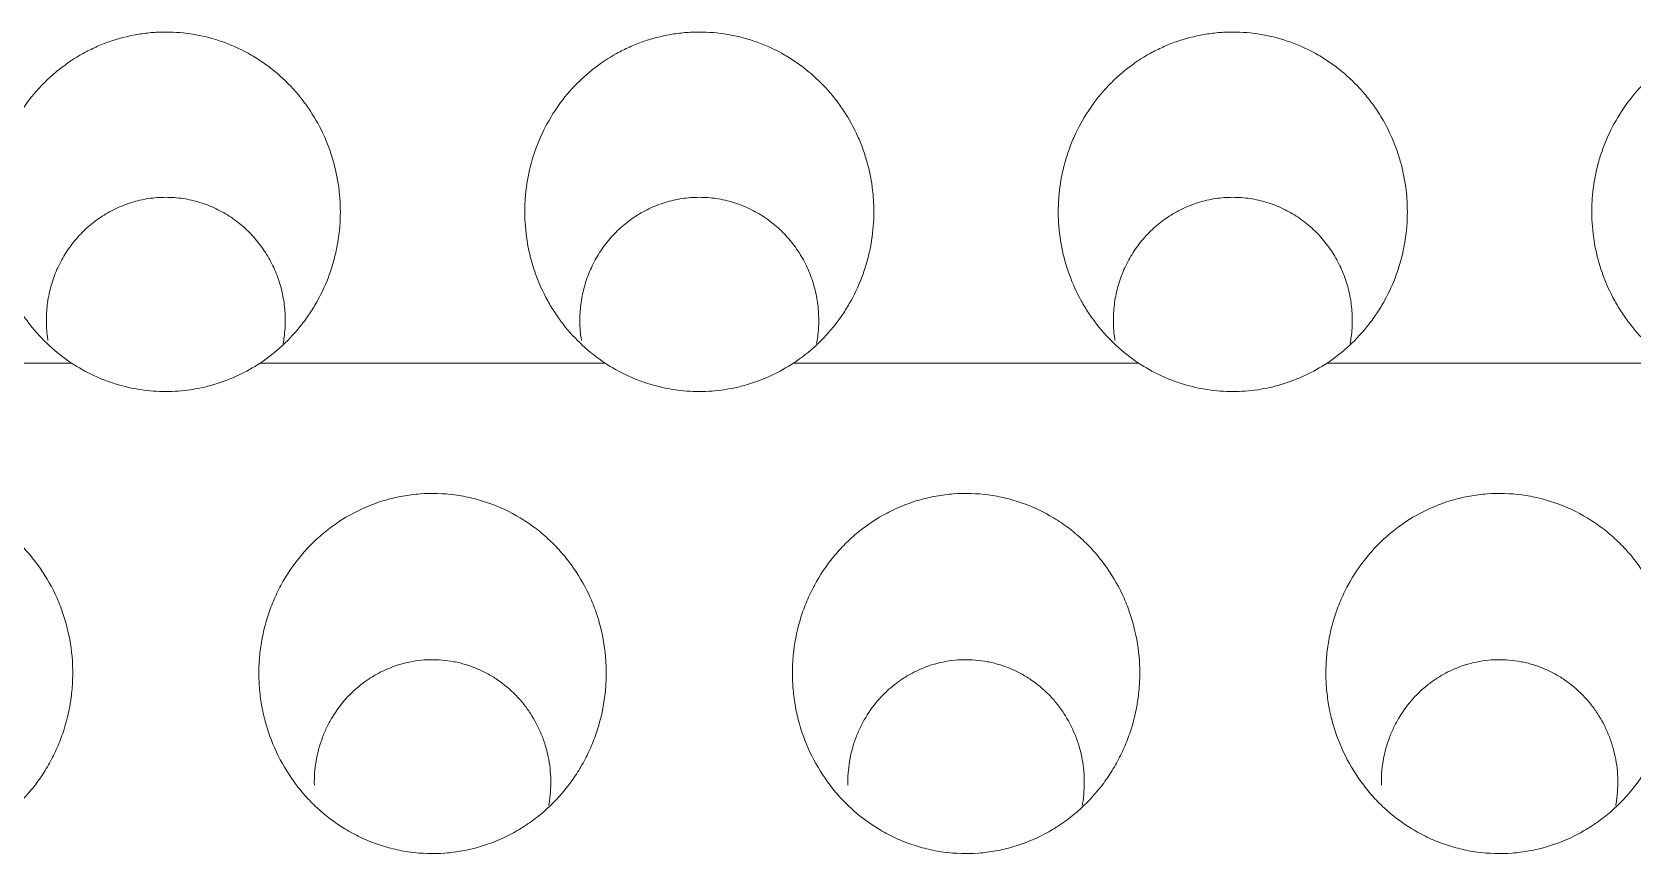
# Model space of a CAD drawing. Header units: millimetres. Extents: x 70151 to 230897, y 35202 to 113211.
# Drawn here: x 178828.92 to 178837.89, y 69174.55 to 69179.15 of the extents above; entities that cross this region are included whole.
import ezdxf

# ---------------------------------------------------------------- set-up
doc = ezdxf.new("R2010")
doc.units = ezdxf.units.MM
doc.header["$LTSCALE"] = 50
doc.layers.add('2-con', color=2, linetype='Continuous')
doc.layers.add('mark-B', color=2, linetype='Continuous', lineweight=20)

# ---------------------------------------------------------------- blocks, each defined once
blk = doc.blocks.new('무풍1WAY 대형')
at = {"layer": 'mark-B'}
for points, knots in [([(-181.4522, -415.5064), (-181.4138, -415.5593), (-181.3811, -415.6149), (-181.3266, -415.731), (-181.3048, -415.7915), (-181.2844, -415.8703), (-181.2807, -415.8862), (-181.2741, -415.9179), (-181.2653, -415.9656), (-181.2562, -416.0455), (-181.2549, -416.1099), (-181.2561, -416.1583), (-181.2569, -416.1745), (-181.2592, -416.2069), (-181.2608, -416.2231), (-181.2704, -416.3036), (-181.2839, -416.3665), (-181.3129, -416.4585), (-181.324, -416.4888), (-181.3429, -416.5336), (-181.3496, -416.5485), (-181.3637, -416.5778), (-181.371, -416.5923), (-181.4094, -416.6634), (-181.4453, -416.7168), (-181.5067, -416.7917), (-181.5285, -416.8158), (-181.5748, -416.862), (-181.5989, -416.8838), (-181.6739, -416.9452), (-181.7277, -416.9809), (-181.8141, -417.0265), (-181.844, -417.0404), (-181.9044, -417.0647), (-181.9657, -417.0858), (-182.0288, -417.1005), (-182.0768, -417.1092), (-182.0929, -417.1116), (-182.1253, -417.1158), (-182.1417, -417.1174), (-182.2235, -417.1235), (-182.2883, -417.1215), (-182.3848, -417.1087), (-182.4169, -417.1027), (-182.4647, -417.0912), (-182.4806, -417.0869), (-182.5119, -417.0777), (-182.5274, -417.0727), (-182.604, -417.0457), (-182.6625, -417.018), (-182.7324, -416.9759), (-182.7462, -416.9671), (-182.7733, -416.9488), (-182.8131, -416.9205), (-182.8753, -416.8688), (-182.9208, -416.8228), (-182.9532, -416.7865), (-182.9637, -416.7742), (-182.9843, -416.7488), (-182.9942, -416.7359), (-183.0422, -416.6703), (-183.075, -416.6148), (-183.1162, -416.5273), (-183.1286, -416.4973), (-183.1507, -416.436), (-183.1601, -416.405), (-183.1841, -416.3113), (-183.1942, -416.2478), (-183.2005, -416.1509), (-183.2011, -416.1182), (-183.1992, -416.0535), (-183.1968, -416.0213), (-183.1852, -415.9256), (-183.1716, -415.8626), (-183.147, -415.7851), (-183.1418, -415.7696), (-183.1305, -415.7391), (-183.1126, -415.694), (-183.0778, -415.6214), (-183.0446, -415.5661), (-183.0176, -415.5258), (-183.0083, -415.5125), (-182.9889, -415.4864), (-182.9789, -415.4734), (-182.9272, -415.4103), (-182.8816, -415.3645), (-182.8069, -415.3029), (-182.7809, -415.2835), (-182.7403, -415.2563), (-182.7264, -415.2475), (-182.6983, -415.2307), (-182.6841, -415.2227), (-182.6122, -415.1845), (-182.5523, -415.1601), (-182.4743, -415.1374), (-182.4586, -415.1332), (-182.4268, -415.1257), (-182.4106, -415.1224), (-182.3622, -415.1136), (-182.3299, -415.1095), (-182.2329, -415.1022), (-182.168, -415.1041), (-182.0867, -415.1151), (-182.0704, -415.1177), (-182.0383, -415.1238), (-181.9906, -415.1341), (-181.9129, -415.1574), (-181.8529, -415.1823), (-181.8086, -415.2034), (-181.7939, -415.2108), (-181.7652, -415.2264), (-181.751, -415.2346), (-181.6816, -415.2769), (-181.6299, -415.3159), (-181.5583, -415.3822), (-181.5353, -415.4056), (-181.4919, -415.4545), (-181.4715, -415.4799), (-181.4522, -415.5064)], [0, 0, 0, 0, 0.03125, 0.03125, 0.0625, 0.0625, 0.070313, 0.070313, 0.078125, 0.09375, 0.109375, 0.109375, 0.117188, 0.117188, 0.125, 0.125, 0.15625, 0.15625, 0.171875, 0.171875, 0.179688, 0.179688, 0.1875, 0.1875, 0.21875, 0.21875, 0.234375, 0.234375, 0.25, 0.25, 0.28125, 0.28125, 0.296875, 0.296875, 0.3125, 0.328125, 0.328125, 0.335938, 0.335938, 0.34375, 0.34375, 0.375, 0.375, 0.390625, 0.390625, 0.398438, 0.398438, 0.40625, 0.40625, 0.4375, 0.4375, 0.445313, 0.445313, 0.453125, 0.46875, 0.484375, 0.484375, 0.492188, 0.492188, 0.5, 0.5, 0.53125, 0.53125, 0.546875, 0.546875, 0.5625, 0.5625, 0.59375, 0.59375, 0.609375, 0.609375, 0.625, 0.625, 0.65625, 0.65625, 0.664063, 0.664063, 0.671875, 0.6875, 0.703125, 0.703125, 0.710938, 0.710938, 0.71875, 0.71875, 0.75, 0.75, 0.765625, 0.765625, 0.773438, 0.773438, 0.78125, 0.78125, 0.8125, 0.8125, 0.820313, 0.820313, 0.828125, 0.828125, 0.84375, 0.84375, 0.875, 0.875, 0.882813, 0.882813, 0.890625, 0.90625, 0.921875, 0.921875, 0.929688, 0.929688, 0.9375, 0.9375, 0.96875, 0.96875, 0.984375, 0.984375, 1, 1, 1, 1]), ([(-178.4647, -415.5064), (-178.4262, -415.5593), (-178.3936, -415.6149), (-178.3391, -415.731), (-178.3172, -415.7915), (-178.2969, -415.8703), (-178.2932, -415.8862), (-178.2866, -415.9179), (-178.2778, -415.9656), (-178.2687, -416.0455), (-178.2673, -416.1099), (-178.2686, -416.1583), (-178.2693, -416.1745), (-178.2717, -416.2069), (-178.2732, -416.2231), (-178.2828, -416.3036), (-178.2964, -416.3665), (-178.3253, -416.4585), (-178.3364, -416.4888), (-178.3554, -416.5336), (-178.3621, -416.5485), (-178.3761, -416.5778), (-178.3835, -416.5923), (-178.4219, -416.6634), (-178.4577, -416.7168), (-178.5192, -416.7917), (-178.541, -416.8158), (-178.5872, -416.862), (-178.6113, -416.8838), (-178.6864, -416.9452), (-178.7401, -416.9809), (-178.8265, -417.0265), (-178.8564, -417.0404), (-178.9169, -417.0647), (-178.9782, -417.0858), (-179.0413, -417.1005), (-179.0892, -417.1092), (-179.1053, -417.1116), (-179.1378, -417.1158), (-179.1542, -417.1174), (-179.2359, -417.1235), (-179.3008, -417.1215), (-179.3973, -417.1087), (-179.4293, -417.1027), (-179.4772, -417.0912), (-179.493, -417.0869), (-179.5243, -417.0777), (-179.5398, -417.0727), (-179.6164, -417.0457), (-179.675, -417.018), (-179.7449, -416.9759), (-179.7587, -416.9671), (-179.7858, -416.9488), (-179.8256, -416.9205), (-179.8878, -416.8688), (-179.9332, -416.8228), (-179.9656, -416.7865), (-179.9762, -416.7742), (-179.9967, -416.7488), (-180.0067, -416.7359), (-180.0546, -416.6703), (-180.0875, -416.6148), (-180.1287, -416.5273), (-180.1411, -416.4973), (-180.1631, -416.436), (-180.1726, -416.405), (-180.1966, -416.3113), (-180.2067, -416.2478), (-180.2129, -416.1509), (-180.2135, -416.1182), (-180.2117, -416.0535), (-180.2093, -416.0213), (-180.1976, -415.9256), (-180.184, -415.8626), (-180.1595, -415.7851), (-180.1542, -415.7696), (-180.143, -415.7391), (-180.1251, -415.694), (-180.0902, -415.6214), (-180.057, -415.5661), (-180.0301, -415.5258), (-180.0207, -415.5125), (-180.0014, -415.4864), (-179.9913, -415.4734), (-179.9396, -415.4103), (-179.894, -415.3645), (-179.8193, -415.3029), (-179.7933, -415.2835), (-179.7527, -415.2563), (-179.7389, -415.2475), (-179.7107, -415.2307), (-179.6965, -415.2227), (-179.6247, -415.1845), (-179.5647, -415.1601), (-179.4868, -415.1374), (-179.471, -415.1332), (-179.4392, -415.1257), (-179.4231, -415.1224), (-179.3747, -415.1136), (-179.3424, -415.1095), (-179.2453, -415.1022), (-179.1804, -415.1041), (-179.0991, -415.1151), (-179.0829, -415.1177), (-179.0508, -415.1238), (-179.003, -415.1341), (-178.9254, -415.1574), (-178.8653, -415.1823), (-178.8211, -415.2034), (-178.8064, -415.2108), (-178.7776, -415.2264), (-178.7635, -415.2346), (-178.694, -415.2769), (-178.6424, -415.3159), (-178.5708, -415.3822), (-178.5478, -415.4056), (-178.5044, -415.4545), (-178.4839, -415.4799), (-178.4647, -415.5064)], [0, 0, 0, 0, 0.03125, 0.03125, 0.0625, 0.0625, 0.070312, 0.070312, 0.078125, 0.09375, 0.109375, 0.109375, 0.117187, 0.117187, 0.125, 0.125, 0.15625, 0.15625, 0.171875, 0.171875, 0.179687, 0.179687, 0.1875, 0.1875, 0.21875, 0.21875, 0.234375, 0.234375, 0.25, 0.25, 0.28125, 0.28125, 0.296875, 0.296875, 0.3125, 0.328125, 0.328125, 0.335937, 0.335937, 0.34375, 0.34375, 0.375, 0.375, 0.390625, 0.390625, 0.398437, 0.398437, 0.40625, 0.40625, 0.4375, 0.4375, 0.445312, 0.445312, 0.453125, 0.46875, 0.484375, 0.484375, 0.492187, 0.492187, 0.5, 0.5, 0.53125, 0.53125, 0.546875, 0.546875, 0.5625, 0.5625, 0.59375, 0.59375, 0.609375, 0.609375, 0.625, 0.625, 0.65625, 0.65625, 0.664062, 0.664062, 0.671875, 0.6875, 0.703125, 0.703125, 0.710937, 0.710937, 0.71875, 0.71875, 0.75, 0.75, 0.765625, 0.765625, 0.773437, 0.773437, 0.78125, 0.78125, 0.8125, 0.8125, 0.820312, 0.820312, 0.828125, 0.828125, 0.84375, 0.84375, 0.875, 0.875, 0.882812, 0.882812, 0.890625, 0.90625, 0.921875, 0.921875, 0.929687, 0.929687, 0.9375, 0.9375, 0.96875, 0.96875, 0.984375, 0.984375, 1, 1, 1, 1]), ([(-175.4771, -415.5064), (-175.4387, -415.5593), (-175.406, -415.6149), (-175.3515, -415.731), (-175.3297, -415.7915), (-175.3093, -415.8703), (-175.3056, -415.8862), (-175.299, -415.9179), (-175.2902, -415.9656), (-175.2811, -416.0455), (-175.2798, -416.1099), (-175.281, -416.1583), (-175.2818, -416.1745), (-175.2841, -416.2069), (-175.2857, -416.2231), (-175.2953, -416.3036), (-175.3088, -416.3665), (-175.3378, -416.4585), (-175.3489, -416.4888), (-175.3678, -416.5336), (-175.3745, -416.5485), (-175.3886, -416.5778), (-175.3959, -416.5923), (-175.4343, -416.6634), (-175.4702, -416.7168), (-175.5316, -416.7917), (-175.5534, -416.8158), (-175.5997, -416.862), (-175.6238, -416.8838), (-175.6988, -416.9452), (-175.7526, -416.9809), (-175.839, -417.0265), (-175.8689, -417.0404), (-175.9293, -417.0647), (-175.9906, -417.0858), (-176.0537, -417.1005), (-176.1017, -417.1092), (-176.1178, -417.1116), (-176.1502, -417.1158), (-176.1666, -417.1174), (-176.2484, -417.1235), (-176.3132, -417.1215), (-176.4097, -417.1087), (-176.4418, -417.1027), (-176.4896, -417.0912), (-176.5055, -417.0869), (-176.5368, -417.0777), (-176.5523, -417.0727), (-176.6289, -417.0457), (-176.6874, -417.018), (-176.7573, -416.9759), (-176.7711, -416.9671), (-176.7983, -416.9488), (-176.8381, -416.9205), (-176.9002, -416.8688), (-176.9457, -416.8228), (-176.9781, -416.7865), (-176.9886, -416.7742), (-177.0092, -416.7488), (-177.0191, -416.7359), (-177.0671, -416.6703), (-177.0999, -416.6148), (-177.1411, -416.5273), (-177.1535, -416.4973), (-177.1756, -416.436), (-177.185, -416.405), (-177.209, -416.3113), (-177.2191, -416.2478), (-177.2254, -416.1509), (-177.226, -416.1182), (-177.2241, -416.0535), (-177.2217, -416.0213), (-177.2101, -415.9256), (-177.1965, -415.8626), (-177.172, -415.7851), (-177.1667, -415.7696), (-177.1554, -415.7391), (-177.1375, -415.694), (-177.1027, -415.6214), (-177.0695, -415.5661), (-177.0425, -415.5258), (-177.0332, -415.5125), (-177.0138, -415.4864), (-177.0038, -415.4734), (-176.9521, -415.4103), (-176.9065, -415.3645), (-176.8318, -415.3029), (-176.8058, -415.2835), (-176.7652, -415.2563), (-176.7513, -415.2475), (-176.7232, -415.2307), (-176.709, -415.2227), (-176.6371, -415.1845), (-176.5772, -415.1601), (-176.4992, -415.1374), (-176.4835, -415.1332), (-176.4517, -415.1257), (-176.4356, -415.1224), (-176.3871, -415.1136), (-176.3548, -415.1095), (-176.2578, -415.1022), (-176.1929, -415.1041), (-176.1116, -415.1151), (-176.0953, -415.1177), (-176.0632, -415.1238), (-176.0155, -415.1341), (-175.9378, -415.1574), (-175.8778, -415.1823), (-175.8335, -415.2034), (-175.8188, -415.2108), (-175.7901, -415.2264), (-175.7759, -415.2346), (-175.7065, -415.2769), (-175.6548, -415.3159), (-175.5832, -415.3822), (-175.5602, -415.4056), (-175.5168, -415.4545), (-175.4964, -415.4799), (-175.4771, -415.5064)], [0, 0, 0, 0, 0.03125, 0.03125, 0.0625, 0.0625, 0.070313, 0.070313, 0.078125, 0.09375, 0.109375, 0.109375, 0.117188, 0.117188, 0.125, 0.125, 0.15625, 0.15625, 0.171875, 0.171875, 0.179688, 0.179688, 0.1875, 0.1875, 0.21875, 0.21875, 0.234375, 0.234375, 0.25, 0.25, 0.28125, 0.28125, 0.296875, 0.296875, 0.3125, 0.328125, 0.328125, 0.335938, 0.335938, 0.34375, 0.34375, 0.375, 0.375, 0.390625, 0.390625, 0.398438, 0.398438, 0.40625, 0.40625, 0.4375, 0.4375, 0.445313, 0.445313, 0.453125, 0.46875, 0.484375, 0.484375, 0.492188, 0.492188, 0.5, 0.5, 0.53125, 0.53125, 0.546875, 0.546875, 0.5625, 0.5625, 0.59375, 0.59375, 0.609375, 0.609375, 0.625, 0.625, 0.65625, 0.65625, 0.664063, 0.664063, 0.671875, 0.6875, 0.703125, 0.703125, 0.710938, 0.710938, 0.71875, 0.71875, 0.75, 0.75, 0.765625, 0.765625, 0.773438, 0.773438, 0.78125, 0.78125, 0.8125, 0.8125, 0.820313, 0.820313, 0.828125, 0.828125, 0.84375, 0.84375, 0.875, 0.875, 0.882813, 0.882813, 0.890625, 0.90625, 0.921875, 0.921875, 0.929688, 0.929688, 0.9375, 0.9375, 0.96875, 0.96875, 0.984375, 0.984375, 1, 1, 1, 1]), ([(-172.4896, -415.5064), (-172.4511, -415.5593), (-172.4185, -415.6149), (-172.364, -415.731), (-172.3421, -415.7915), (-172.3218, -415.8703), (-172.3181, -415.8862), (-172.3115, -415.9179), (-172.3027, -415.9656), (-172.2936, -416.0455), (-172.2922, -416.1099), (-172.2935, -416.1583), (-172.2943, -416.1745), (-172.2966, -416.2069), (-172.2981, -416.2231), (-172.3077, -416.3036), (-172.3213, -416.3665), (-172.3502, -416.4585), (-172.3613, -416.4888), (-172.3803, -416.5336), (-172.387, -416.5485), (-172.401, -416.5778), (-172.4084, -416.5923), (-172.4468, -416.6634), (-172.4826, -416.7168), (-172.5441, -416.7917), (-172.5659, -416.8158), (-172.6121, -416.862), (-172.6362, -416.8838), (-172.7113, -416.9452), (-172.765, -416.9809), (-172.8514, -417.0265), (-172.8814, -417.0404), (-172.9418, -417.0647), (-173.0031, -417.0858), (-173.0662, -417.1005), (-173.1141, -417.1092), (-173.1303, -417.1116), (-173.1627, -417.1158), (-173.1791, -417.1174), (-173.2608, -417.1235), (-173.3257, -417.1215), (-173.4222, -417.1087), (-173.4542, -417.1027), (-173.5021, -417.0912), (-173.5179, -417.0869), (-173.5493, -417.0777), (-173.5647, -417.0727), (-173.6413, -417.0457), (-173.6999, -417.018), (-173.7698, -416.9759), (-173.7836, -416.9671), (-173.8107, -416.9488), (-173.8505, -416.9205), (-173.9127, -416.8688), (-173.9581, -416.8228), (-173.9905, -416.7865), (-174.0011, -416.7742), (-174.0216, -416.7488), (-174.0316, -416.7359), (-174.0795, -416.6703), (-174.1124, -416.6148), (-174.1536, -416.5273), (-174.166, -416.4973), (-174.188, -416.436), (-174.1975, -416.405), (-174.2215, -416.3113), (-174.2316, -416.2478), (-174.2378, -416.1509), (-174.2384, -416.1182), (-174.2366, -416.0535), (-174.2342, -416.0213), (-174.2225, -415.9256), (-174.2089, -415.8626), (-174.1844, -415.7851), (-174.1791, -415.7696), (-174.1679, -415.7391), (-174.15, -415.694), (-174.1151, -415.6214), (-174.0819, -415.5661), (-174.055, -415.5258), (-174.0456, -415.5125), (-174.0263, -415.4864), (-174.0162, -415.4734), (-173.9645, -415.4103), (-173.9189, -415.3645), (-173.8442, -415.3029), (-173.8182, -415.2835), (-173.7776, -415.2563), (-173.7638, -415.2475), (-173.7356, -415.2307), (-173.7214, -415.2227), (-173.6496, -415.1845), (-173.5897, -415.1601), (-173.5117, -415.1374), (-173.4959, -415.1332), (-173.4641, -415.1257), (-173.448, -415.1224), (-173.3996, -415.1136), (-173.3673, -415.1095), (-173.2702, -415.1022), (-173.2053, -415.1041), (-173.124, -415.1151), (-173.1078, -415.1177), (-173.0757, -415.1238), (-173.0279, -415.1341), (-172.9503, -415.1574), (-172.8902, -415.1823), (-172.846, -415.2034), (-172.8313, -415.2108), (-172.8025, -415.2264), (-172.7884, -415.2346), (-172.7189, -415.2769), (-172.6673, -415.3159), (-172.5957, -415.3822), (-172.5727, -415.4056), (-172.5293, -415.4545), (-172.5088, -415.4799), (-172.4896, -415.5064)], [0, 0, 0, 0, 0.03125, 0.03125, 0.0625, 0.0625, 0.070312, 0.070312, 0.078125, 0.09375, 0.109375, 0.109375, 0.117187, 0.117187, 0.125, 0.125, 0.15625, 0.15625, 0.171875, 0.171875, 0.179687, 0.179687, 0.1875, 0.1875, 0.21875, 0.21875, 0.234375, 0.234375, 0.25, 0.25, 0.28125, 0.28125, 0.296875, 0.296875, 0.3125, 0.328125, 0.328125, 0.335937, 0.335937, 0.34375, 0.34375, 0.375, 0.375, 0.390625, 0.390625, 0.398437, 0.398437, 0.40625, 0.40625, 0.4375, 0.4375, 0.445312, 0.445312, 0.453125, 0.46875, 0.484375, 0.484375, 0.492187, 0.492187, 0.5, 0.5, 0.53125, 0.53125, 0.546875, 0.546875, 0.5625, 0.5625, 0.59375, 0.59375, 0.609375, 0.609375, 0.625, 0.625, 0.65625, 0.65625, 0.664062, 0.664062, 0.671875, 0.6875, 0.703125, 0.703125, 0.710937, 0.710937, 0.71875, 0.71875, 0.75, 0.75, 0.765625, 0.765625, 0.773437, 0.773437, 0.78125, 0.78125, 0.8125, 0.8125, 0.820312, 0.820312, 0.828125, 0.828125, 0.84375, 0.84375, 0.875, 0.875, 0.882812, 0.882812, 0.890625, 0.90625, 0.921875, 0.921875, 0.929687, 0.929687, 0.9375, 0.9375, 0.96875, 0.96875, 0.984375, 0.984375, 1, 1, 1, 1]), ([(-181.566, -415.4879), (-181.5655, -415.5101), (-181.566, -415.5323), (-181.5692, -415.5765), (-181.5719, -415.5986), (-181.5828, -415.6641), (-181.594, -415.7065), (-181.6167, -415.7685), (-181.6252, -415.7888), (-181.6396, -415.8189), (-181.6446, -415.8288), (-181.6551, -415.8483), (-181.6606, -415.8579), (-181.689, -415.9051), (-181.7152, -415.9405), (-181.7597, -415.9898), (-181.7756, -416.0057), (-181.8084, -416.0355), (-181.8425, -416.0635), (-181.8885, -416.0941), (-181.9175, -416.1104), (-181.9372, -416.1208), (-181.9473, -416.1257), (-181.9978, -416.1492), (-182.0396, -416.1636), (-182.1043, -416.1786), (-182.1263, -416.1826), (-182.1707, -416.1881), (-182.1929, -416.1897), (-182.2592, -416.1911), (-182.3033, -416.1874), (-182.3581, -416.177), (-182.3691, -416.1747), (-182.3908, -416.1694), (-182.4015, -416.1665), (-182.4333, -416.1569), (-182.4749, -416.1421), (-182.5247, -416.1183), (-182.5536, -416.1017), (-182.5727, -416.0901), (-182.5821, -416.0841), (-182.628, -416.0529), (-182.6617, -416.0246), (-182.7079, -415.9774), (-182.7226, -415.9609), (-182.7434, -415.9349), (-182.7502, -415.9261), (-182.7633, -415.9081), (-182.7695, -415.899), (-182.7997, -415.853), (-182.8201, -415.8141), (-182.8411, -415.7633), (-182.845, -415.753), (-182.8525, -415.7321), (-182.856, -415.7216), (-182.8657, -415.6898), (-182.8711, -415.6684), (-182.8844, -415.6039), (-182.8892, -415.5603), (-182.8904, -415.4941), (-182.8898, -415.4718), (-182.8865, -415.4278), (-182.8839, -415.4059), (-182.8797, -415.381), (-182.8791, -415.3777), (-182.8785, -415.3744)], [0, 0, 0, 0, 0.029281, 0.029281, 0.058562, 0.058562, 0.117123, 0.117123, 0.146404, 0.146404, 0.161045, 0.161045, 0.175685, 0.175685, 0.234247, 0.234247, 0.263528, 0.263528, 0.292809, 0.322089, 0.33673, 0.33673, 0.35137, 0.35137, 0.409932, 0.409932, 0.439213, 0.439213, 0.468494, 0.468494, 0.527055, 0.527055, 0.541696, 0.541696, 0.556336, 0.556336, 0.585617, 0.614898, 0.629538, 0.629538, 0.644179, 0.644179, 0.702741, 0.702741, 0.732021, 0.732021, 0.746662, 0.746662, 0.761302, 0.761302, 0.819864, 0.819864, 0.834504, 0.834504, 0.849145, 0.849145, 0.878426, 0.878426, 0.936987, 0.936987, 0.966268, 0.966268, 0.995549, 0.995549, 1, 1, 1, 1]), ([(-178.5784, -415.4879), (-178.5779, -415.5101), (-178.5785, -415.5323), (-178.5817, -415.5765), (-178.5843, -415.5986), (-178.5952, -415.6641), (-178.6064, -415.7065), (-178.6291, -415.7685), (-178.6377, -415.7888), (-178.652, -415.8189), (-178.6571, -415.8288), (-178.6676, -415.8483), (-178.673, -415.8579), (-178.7014, -415.9051), (-178.7276, -415.9405), (-178.7722, -415.9898), (-178.788, -416.0057), (-178.8208, -416.0355), (-178.855, -416.0635), (-178.9009, -416.0941), (-178.93, -416.1104), (-178.9497, -416.1208), (-178.9597, -416.1257), (-179.0103, -416.1492), (-179.0521, -416.1636), (-179.1168, -416.1786), (-179.1387, -416.1826), (-179.1831, -416.1881), (-179.2053, -416.1897), (-179.2717, -416.1911), (-179.3157, -416.1874), (-179.3706, -416.177), (-179.3816, -416.1747), (-179.4032, -416.1694), (-179.4139, -416.1665), (-179.4458, -416.1569), (-179.4873, -416.1421), (-179.5371, -416.1183), (-179.5661, -416.1017), (-179.5851, -416.0901), (-179.5945, -416.0841), (-179.6405, -416.0529), (-179.6742, -416.0246), (-179.7203, -415.9774), (-179.735, -415.9609), (-179.7559, -415.9349), (-179.7627, -415.9261), (-179.7757, -415.9081), (-179.782, -415.899), (-179.8122, -415.853), (-179.8326, -415.8141), (-179.8535, -415.7633), (-179.8575, -415.753), (-179.8649, -415.7321), (-179.8684, -415.7216), (-179.8781, -415.6898), (-179.8836, -415.6684), (-179.8968, -415.6039), (-179.9017, -415.5603), (-179.9029, -415.4941), (-179.9023, -415.4718), (-179.899, -415.4278), (-179.8963, -415.4059), (-179.8921, -415.381), (-179.8915, -415.3777), (-179.8909, -415.3744)], [0, 0, 0, 0, 0.029281, 0.029281, 0.058562, 0.058562, 0.117123, 0.117123, 0.146404, 0.146404, 0.161045, 0.161045, 0.175685, 0.175685, 0.234247, 0.234247, 0.263528, 0.263528, 0.292809, 0.322089, 0.33673, 0.33673, 0.35137, 0.35137, 0.409932, 0.409932, 0.439213, 0.439213, 0.468494, 0.468494, 0.527055, 0.527055, 0.541696, 0.541696, 0.556336, 0.556336, 0.585617, 0.614898, 0.629538, 0.629538, 0.644179, 0.644179, 0.702741, 0.702741, 0.732021, 0.732021, 0.746662, 0.746662, 0.761302, 0.761302, 0.819864, 0.819864, 0.834504, 0.834504, 0.849145, 0.849145, 0.878426, 0.878426, 0.936987, 0.936987, 0.966268, 0.966268, 0.995549, 0.995549, 1, 1, 1, 1]), ([(-175.5909, -415.4879), (-175.5904, -415.5101), (-175.591, -415.5323), (-175.5941, -415.5765), (-175.5968, -415.5986), (-175.6077, -415.6641), (-175.6189, -415.7065), (-175.6416, -415.7685), (-175.6501, -415.7888), (-175.6645, -415.8189), (-175.6695, -415.8288), (-175.68, -415.8483), (-175.6855, -415.8579), (-175.7139, -415.9051), (-175.7401, -415.9405), (-175.7846, -415.9898), (-175.8005, -416.0057), (-175.8333, -416.0355), (-175.8674, -416.0635), (-175.9134, -416.0941), (-175.9424, -416.1104), (-175.9621, -416.1208), (-175.9722, -416.1257), (-176.0227, -416.1492), (-176.0645, -416.1636), (-176.1292, -416.1786), (-176.1512, -416.1826), (-176.1956, -416.1881), (-176.2178, -416.1897), (-176.2841, -416.1911), (-176.3282, -416.1874), (-176.383, -416.177), (-176.394, -416.1747), (-176.4157, -416.1694), (-176.4264, -416.1665), (-176.4582, -416.1569), (-176.4998, -416.1421), (-176.5496, -416.1183), (-176.5785, -416.1017), (-176.5976, -416.0901), (-176.607, -416.0841), (-176.6529, -416.0529), (-176.6866, -416.0246), (-176.7328, -415.9774), (-176.7475, -415.9609), (-176.7684, -415.9349), (-176.7751, -415.9261), (-176.7882, -415.9081), (-176.7944, -415.899), (-176.8246, -415.853), (-176.845, -415.8141), (-176.866, -415.7633), (-176.8699, -415.753), (-176.8774, -415.7321), (-176.8809, -415.7216), (-176.8906, -415.6898), (-176.896, -415.6684), (-176.9093, -415.6039), (-176.9141, -415.5603), (-176.9153, -415.4941), (-176.9147, -415.4718), (-176.9114, -415.4278), (-176.9088, -415.4059), (-176.9046, -415.381), (-176.904, -415.3777), (-176.9034, -415.3744)], [0, 0, 0, 0, 0.029281, 0.029281, 0.058562, 0.058562, 0.117123, 0.117123, 0.146404, 0.146404, 0.161045, 0.161045, 0.175685, 0.175685, 0.234247, 0.234247, 0.263528, 0.263528, 0.292809, 0.322089, 0.33673, 0.33673, 0.35137, 0.35137, 0.409932, 0.409932, 0.439213, 0.439213, 0.468494, 0.468494, 0.527055, 0.527055, 0.541696, 0.541696, 0.556336, 0.556336, 0.585617, 0.614898, 0.629538, 0.629538, 0.644179, 0.644179, 0.702741, 0.702741, 0.732021, 0.732021, 0.746662, 0.746662, 0.761302, 0.761302, 0.819864, 0.819864, 0.834504, 0.834504, 0.849145, 0.849145, 0.878426, 0.878426, 0.936987, 0.936987, 0.966268, 0.966268, 0.995549, 0.995549, 1, 1, 1, 1]), ([(-180.2062, -417.8514), (-180.2448, -417.8259), (-180.2853, -417.8031), (-180.3488, -417.7731), (-180.3705, -417.7639), (-180.4142, -417.7471), (-180.4362, -417.7396), (-180.5029, -417.7194), (-180.5481, -417.7092), (-180.6173, -417.6989), (-180.6406, -417.6963), (-180.6876, -417.6928), (-180.7111, -417.6919), (-180.7811, -417.6919), (-180.8274, -417.6954), (-180.8964, -417.7056), (-180.9194, -417.7099), (-180.965, -417.7201), (-180.9879, -417.7261), (-181.0552, -417.7465), (-181.142, -417.78), (-181.2231, -417.8256), (-181.2622, -417.8514)], [0, 0, 0, 0, 0.125, 0.125, 0.1875, 0.1875, 0.25, 0.25, 0.375, 0.375, 0.4375, 0.4375, 0.5, 0.5, 0.625, 0.625, 0.6875, 0.6875, 0.75, 0.75, 0.875, 1, 1, 1, 1]), ([(-177.2186, -417.8514), (-177.2573, -417.8259), (-177.2977, -417.8031), (-177.3613, -417.7731), (-177.383, -417.7639), (-177.4266, -417.7471), (-177.4486, -417.7396), (-177.5153, -417.7194), (-177.5606, -417.7092), (-177.6298, -417.6989), (-177.6531, -417.6963), (-177.7001, -417.6928), (-177.7235, -417.6919), (-177.7935, -417.6919), (-177.8399, -417.6954), (-177.9089, -417.7056), (-177.9318, -417.7099), (-177.9775, -417.7201), (-178.0003, -417.7261), (-178.0676, -417.7465), (-178.1544, -417.78), (-178.2355, -417.8256), (-178.2747, -417.8514)], [0, 0, 0, 0, 0.125, 0.125, 0.1875, 0.1875, 0.25, 0.25, 0.375, 0.375, 0.4375, 0.4375, 0.5, 0.5, 0.625, 0.625, 0.6875, 0.6875, 0.75, 0.75, 0.875, 1, 1, 1, 1]), ([(-174.2311, -417.8514), (-174.2697, -417.8259), (-174.3102, -417.8031), (-174.3737, -417.7731), (-174.3954, -417.7639), (-174.4391, -417.7471), (-174.4611, -417.7396), (-174.5278, -417.7194), (-174.5731, -417.7092), (-174.6422, -417.6989), (-174.6655, -417.6963), (-174.7125, -417.6928), (-174.736, -417.6919), (-174.806, -417.6919), (-174.8523, -417.6954), (-174.9213, -417.7056), (-174.9443, -417.7099), (-174.9899, -417.7201), (-175.0128, -417.7261), (-175.0801, -417.7465), (-175.1669, -417.78), (-175.248, -417.8256), (-175.2871, -417.8514)], [0, 0, 0, 0, 0.125, 0.125, 0.1875, 0.1875, 0.25, 0.25, 0.375, 0.375, 0.4375, 0.4375, 0.5, 0.5, 0.625, 0.625, 0.6875, 0.6875, 0.75, 0.75, 0.875, 1, 1, 1, 1]), ([(-183.1937, -417.8514), (-183.1487, -417.8812), (-183.1069, -417.9142), (-183.0294, -417.986), (-182.9936, -418.0249), (-182.9445, -418.0877), (-182.9289, -418.1094), (-182.8992, -418.1542), (-182.8854, -418.177), (-182.8468, -418.2467), (-182.8249, -418.2949), (-182.7977, -418.3697), (-182.7895, -418.3951), (-182.7752, -418.4466), (-182.769, -418.4726), (-182.7536, -418.5508), (-182.7474, -418.6032), (-182.7442, -418.6825), (-182.7441, -418.709), (-182.746, -418.7623), (-182.748, -418.7891), (-182.757, -418.8684), (-182.767, -418.9203), (-182.7879, -418.9967), (-182.7959, -419.0219), (-182.8093, -419.0594), (-182.814, -419.0719), (-182.824, -419.0966), (-182.8293, -419.109), (-182.8567, -419.17), (-182.8822, -419.2166), (-182.9401, -419.3051), (-182.9726, -419.3472), (-183.0177, -419.3967), (-183.027, -419.4065), (-183.0458, -419.4256), (-183.0746, -419.4536), (-183.1049, -419.4796), (-183.1673, -419.5291), (-183.2116, -419.5587), (-183.2819, -419.5977), (-183.3061, -419.6098), (-183.3552, -419.6319), (-183.38, -419.6418), (-183.4555, -419.6684), (-183.5071, -419.6819), (-183.5732, -419.6933), (-183.5865, -419.6953), (-183.6133, -419.6988), (-183.6268, -419.7003), (-183.6671, -419.7037), (-183.6939, -419.7049), (-183.7741, -419.705), (-183.8273, -419.7006), (-183.8935, -419.6894), (-183.9067, -419.6868), (-183.9332, -419.6812), (-183.9463, -419.6781), (-183.9855, -419.668), (-184.0111, -419.6602), (-184.0868, -419.6337), (-184.1355, -419.612), (-184.206, -419.5732), (-184.2291, -419.5592), (-184.2739, -419.5294), (-184.2955, -419.5137), (-184.3582, -419.4642), (-184.3972, -419.428), (-184.4513, -419.3688), (-184.4687, -419.3482), (-184.5015, -419.3059), (-184.517, -419.2842), (-184.5607, -419.2177), (-184.5862, -419.1712), (-184.6136, -419.1105), (-184.6188, -419.0983), (-184.6288, -419.0735), (-184.6336, -419.061), (-184.6472, -419.0232), (-184.6552, -418.9979), (-184.6763, -418.9212), (-184.6863, -418.8693), (-184.6954, -418.7903), (-184.6974, -418.7638), (-184.6994, -418.7103), (-184.6993, -418.6836), (-184.6961, -418.6042), (-184.69, -418.5517), (-184.6748, -418.4738), (-184.6687, -418.448), (-184.6544, -418.3966), (-184.6463, -418.371), (-184.619, -418.2959), (-184.5971, -418.2477), (-184.5588, -418.1782), (-184.5451, -418.1555), (-184.5231, -418.1222), (-184.5156, -418.1112), (-184.5, -418.0894), (-184.4919, -418.0787), (-184.4506, -418.0257), (-184.4146, -417.9865), (-184.3367, -417.9142), (-184.2948, -417.8812), (-184.2498, -417.8514)], [0, 0, 0, 0, 0.03125, 0.03125, 0.0625, 0.0625, 0.078125, 0.078125, 0.09375, 0.09375, 0.125, 0.125, 0.140625, 0.140625, 0.15625, 0.15625, 0.1875, 0.1875, 0.203125, 0.203125, 0.21875, 0.21875, 0.25, 0.25, 0.265625, 0.265625, 0.273437, 0.273437, 0.28125, 0.28125, 0.3125, 0.3125, 0.34375, 0.34375, 0.351562, 0.351562, 0.359375, 0.375, 0.375, 0.40625, 0.40625, 0.421875, 0.421875, 0.4375, 0.4375, 0.46875, 0.46875, 0.476562, 0.476562, 0.484375, 0.484375, 0.5, 0.5, 0.53125, 0.53125, 0.539062, 0.539062, 0.546875, 0.546875, 0.5625, 0.5625, 0.59375, 0.59375, 0.609375, 0.609375, 0.625, 0.625, 0.65625, 0.65625, 0.671875, 0.671875, 0.6875, 0.6875, 0.71875, 0.71875, 0.726562, 0.726562, 0.734375, 0.734375, 0.75, 0.75, 0.78125, 0.78125, 0.796875, 0.796875, 0.8125, 0.8125, 0.84375, 0.84375, 0.859375, 0.859375, 0.875, 0.875, 0.90625, 0.90625, 0.921875, 0.921875, 0.929688, 0.929688, 0.9375, 0.9375, 0.96875, 0.96875, 1, 1, 1, 1]), ([(-180.2062, -417.8514), (-180.1612, -417.8812), (-180.1194, -417.9142), (-180.0418, -417.986), (-180.0061, -418.0249), (-179.957, -418.0877), (-179.9413, -418.1094), (-179.9117, -418.1542), (-179.8979, -418.177), (-179.8593, -418.2467), (-179.8374, -418.2949), (-179.8101, -418.3697), (-179.802, -418.3951), (-179.7876, -418.4466), (-179.7814, -418.4726), (-179.7661, -418.5508), (-179.7599, -418.6032), (-179.7566, -418.6825), (-179.7566, -418.709), (-179.7585, -418.7623), (-179.7605, -418.7891), (-179.7695, -418.8684), (-179.7795, -418.9203), (-179.8004, -418.9967), (-179.8083, -419.0219), (-179.8218, -419.0594), (-179.8265, -419.0719), (-179.8365, -419.0966), (-179.8417, -419.109), (-179.8692, -419.17), (-179.8947, -419.2166), (-179.9526, -419.3051), (-179.985, -419.3472), (-180.0301, -419.3967), (-180.0394, -419.4065), (-180.0583, -419.4256), (-180.0871, -419.4536), (-180.1173, -419.4796), (-180.1798, -419.5291), (-180.224, -419.5587), (-180.2944, -419.5977), (-180.3186, -419.6098), (-180.3676, -419.6319), (-180.3925, -419.6418), (-180.4679, -419.6684), (-180.5195, -419.6819), (-180.5857, -419.6933), (-180.599, -419.6953), (-180.6258, -419.6988), (-180.6392, -419.7003), (-180.6795, -419.7037), (-180.7063, -419.7049), (-180.7866, -419.705), (-180.8398, -419.7006), (-180.906, -419.6894), (-180.9192, -419.6868), (-180.9456, -419.6812), (-180.9588, -419.6781), (-180.9979, -419.668), (-181.0236, -419.6602), (-181.0992, -419.6337), (-181.1479, -419.612), (-181.2184, -419.5732), (-181.2416, -419.5592), (-181.2863, -419.5294), (-181.308, -419.5137), (-181.3707, -419.4642), (-181.4096, -419.428), (-181.4637, -419.3688), (-181.4811, -419.3482), (-181.514, -419.3059), (-181.5294, -419.2842), (-181.5731, -419.2177), (-181.5986, -419.1712), (-181.626, -419.1105), (-181.6313, -419.0983), (-181.6413, -419.0735), (-181.6461, -419.061), (-181.6597, -419.0232), (-181.6677, -418.9979), (-181.6887, -418.9212), (-181.6987, -418.8693), (-181.7078, -418.7903), (-181.7098, -418.7638), (-181.7118, -418.7103), (-181.7118, -418.6836), (-181.7086, -418.6042), (-181.7024, -418.5517), (-181.6872, -418.4738), (-181.6811, -418.448), (-181.6669, -418.3966), (-181.6587, -418.371), (-181.6314, -418.2959), (-181.6095, -418.2477), (-181.5712, -418.1782), (-181.5575, -418.1555), (-181.5356, -418.1222), (-181.528, -418.1112), (-181.5124, -418.0894), (-181.5044, -418.0787), (-181.4631, -418.0257), (-181.4271, -417.9865), (-181.3491, -417.9142), (-181.3072, -417.8812), (-181.2622, -417.8514)], [0, 0, 0, 0, 0.03125, 0.03125, 0.0625, 0.0625, 0.078125, 0.078125, 0.09375, 0.09375, 0.125, 0.125, 0.140625, 0.140625, 0.15625, 0.15625, 0.1875, 0.1875, 0.203125, 0.203125, 0.21875, 0.21875, 0.25, 0.25, 0.265625, 0.265625, 0.273437, 0.273437, 0.28125, 0.28125, 0.3125, 0.3125, 0.34375, 0.34375, 0.351562, 0.351562, 0.359375, 0.375, 0.375, 0.40625, 0.40625, 0.421875, 0.421875, 0.4375, 0.4375, 0.46875, 0.46875, 0.476562, 0.476562, 0.484375, 0.484375, 0.5, 0.5, 0.53125, 0.53125, 0.539062, 0.539062, 0.546875, 0.546875, 0.5625, 0.5625, 0.59375, 0.59375, 0.609375, 0.609375, 0.625, 0.625, 0.65625, 0.65625, 0.671875, 0.671875, 0.6875, 0.6875, 0.71875, 0.71875, 0.726562, 0.726562, 0.734375, 0.734375, 0.75, 0.75, 0.78125, 0.78125, 0.796875, 0.796875, 0.8125, 0.8125, 0.84375, 0.84375, 0.859375, 0.859375, 0.875, 0.875, 0.90625, 0.90625, 0.921875, 0.921875, 0.929687, 0.929687, 0.9375, 0.9375, 0.96875, 0.96875, 1, 1, 1, 1]), ([(-177.2186, -417.8514), (-177.1736, -417.8812), (-177.1318, -417.9142), (-177.0543, -417.986), (-177.0185, -418.0249), (-176.9694, -418.0877), (-176.9538, -418.1094), (-176.9241, -418.1542), (-176.9103, -418.177), (-176.8718, -418.2467), (-176.8498, -418.2949), (-176.8226, -418.3697), (-176.8144, -418.3951), (-176.8001, -418.4466), (-176.7939, -418.4726), (-176.7785, -418.5508), (-176.7724, -418.6032), (-176.7691, -418.6825), (-176.769, -418.709), (-176.7709, -418.7623), (-176.7729, -418.7891), (-176.7819, -418.8684), (-176.7919, -418.9203), (-176.8128, -418.9967), (-176.8208, -419.0219), (-176.8342, -419.0594), (-176.8389, -419.0719), (-176.8489, -419.0966), (-176.8542, -419.109), (-176.8816, -419.17), (-176.9071, -419.2166), (-176.965, -419.3051), (-176.9975, -419.3472), (-177.0426, -419.3967), (-177.0519, -419.4065), (-177.0707, -419.4256), (-177.0995, -419.4536), (-177.1298, -419.4796), (-177.1922, -419.5291), (-177.2365, -419.5587), (-177.3068, -419.5977), (-177.3311, -419.6098), (-177.3801, -419.6319), (-177.4049, -419.6418), (-177.4804, -419.6684), (-177.532, -419.6819), (-177.5981, -419.6933), (-177.6114, -419.6953), (-177.6382, -419.6988), (-177.6517, -419.7003), (-177.692, -419.7037), (-177.7188, -419.7049), (-177.799, -419.705), (-177.8522, -419.7006), (-177.9184, -419.6894), (-177.9316, -419.6868), (-177.9581, -419.6812), (-177.9713, -419.6781), (-178.0104, -419.668), (-178.036, -419.6602), (-178.1117, -419.6337), (-178.1604, -419.612), (-178.2309, -419.5732), (-178.254, -419.5592), (-178.2988, -419.5294), (-178.3204, -419.5137), (-178.3831, -419.4642), (-178.4221, -419.428), (-178.4762, -419.3688), (-178.4936, -419.3482), (-178.5264, -419.3059), (-178.5419, -419.2842), (-178.5856, -419.2177), (-178.6111, -419.1712), (-178.6385, -419.1105), (-178.6437, -419.0983), (-178.6537, -419.0735), (-178.6585, -419.061), (-178.6721, -419.0232), (-178.6801, -418.9979), (-178.7012, -418.9212), (-178.7112, -418.8693), (-178.7203, -418.7903), (-178.7223, -418.7638), (-178.7243, -418.7103), (-178.7242, -418.6836), (-178.721, -418.6042), (-178.7149, -418.5517), (-178.6997, -418.4738), (-178.6936, -418.448), (-178.6793, -418.3966), (-178.6712, -418.371), (-178.6439, -418.2959), (-178.622, -418.2477), (-178.5837, -418.1782), (-178.57, -418.1555), (-178.548, -418.1222), (-178.5405, -418.1112), (-178.5249, -418.0894), (-178.5168, -418.0787), (-178.4755, -418.0257), (-178.4395, -417.9865), (-178.3616, -417.9142), (-178.3197, -417.8812), (-178.2747, -417.8514)], [0, 0, 0, 0, 0.03125, 0.03125, 0.0625, 0.0625, 0.078125, 0.078125, 0.09375, 0.09375, 0.125, 0.125, 0.140625, 0.140625, 0.15625, 0.15625, 0.1875, 0.1875, 0.203125, 0.203125, 0.21875, 0.21875, 0.25, 0.25, 0.265625, 0.265625, 0.273437, 0.273437, 0.28125, 0.28125, 0.3125, 0.3125, 0.34375, 0.34375, 0.351562, 0.351562, 0.359375, 0.375, 0.375, 0.40625, 0.40625, 0.421875, 0.421875, 0.4375, 0.4375, 0.46875, 0.46875, 0.476562, 0.476562, 0.484375, 0.484375, 0.5, 0.5, 0.53125, 0.53125, 0.539062, 0.539062, 0.546875, 0.546875, 0.5625, 0.5625, 0.59375, 0.59375, 0.609375, 0.609375, 0.625, 0.625, 0.65625, 0.65625, 0.671875, 0.671875, 0.6875, 0.6875, 0.71875, 0.71875, 0.726562, 0.726562, 0.734375, 0.734375, 0.75, 0.75, 0.78125, 0.78125, 0.796875, 0.796875, 0.8125, 0.8125, 0.84375, 0.84375, 0.859375, 0.859375, 0.875, 0.875, 0.90625, 0.90625, 0.921875, 0.921875, 0.929687, 0.929687, 0.9375, 0.9375, 0.96875, 0.96875, 1, 1, 1, 1]), ([(-174.2311, -417.8514), (-174.1861, -417.8812), (-174.1443, -417.9142), (-174.0667, -417.986), (-174.031, -418.0249), (-173.9819, -418.0877), (-173.9662, -418.1094), (-173.9366, -418.1542), (-173.9228, -418.177), (-173.8842, -418.2467), (-173.8623, -418.2949), (-173.835, -418.3697), (-173.8269, -418.3951), (-173.8125, -418.4466), (-173.8064, -418.4726), (-173.791, -418.5508), (-173.7848, -418.6032), (-173.7816, -418.6825), (-173.7815, -418.709), (-173.7834, -418.7623), (-173.7854, -418.7891), (-173.7944, -418.8684), (-173.8044, -418.9203), (-173.8253, -418.9967), (-173.8332, -419.0219), (-173.8467, -419.0594), (-173.8514, -419.0719), (-173.8614, -419.0966), (-173.8666, -419.109), (-173.8941, -419.17), (-173.9196, -419.2166), (-173.9775, -419.3051), (-174.0099, -419.3472), (-174.0551, -419.3967), (-174.0643, -419.4065), (-174.0832, -419.4256), (-174.112, -419.4536), (-174.1422, -419.4796), (-174.2047, -419.5291), (-174.2489, -419.5587), (-174.3193, -419.5977), (-174.3435, -419.6098), (-174.3925, -419.6319), (-174.4174, -419.6418), (-174.4929, -419.6684), (-174.5444, -419.6819), (-174.6106, -419.6933), (-174.6239, -419.6953), (-174.6507, -419.6988), (-174.6642, -419.7003), (-174.7045, -419.7037), (-174.7313, -419.7049), (-174.8115, -419.705), (-174.8647, -419.7006), (-174.9309, -419.6894), (-174.9441, -419.6868), (-174.9705, -419.6812), (-174.9837, -419.6781), (-175.0228, -419.668), (-175.0485, -419.6602), (-175.1241, -419.6337), (-175.1728, -419.612), (-175.2433, -419.5732), (-175.2665, -419.5592), (-175.3112, -419.5294), (-175.3329, -419.5137), (-175.3956, -419.4642), (-175.4345, -419.428), (-175.4886, -419.3688), (-175.506, -419.3482), (-175.5389, -419.3059), (-175.5543, -419.2842), (-175.598, -419.2177), (-175.6235, -419.1712), (-175.6509, -419.1105), (-175.6562, -419.0983), (-175.6662, -419.0735), (-175.671, -419.061), (-175.6846, -419.0232), (-175.6926, -418.9979), (-175.7136, -418.9212), (-175.7236, -418.8693), (-175.7327, -418.7903), (-175.7347, -418.7638), (-175.7367, -418.7103), (-175.7367, -418.6836), (-175.7335, -418.6042), (-175.7273, -418.5517), (-175.7121, -418.4738), (-175.706, -418.448), (-175.6918, -418.3966), (-175.6836, -418.371), (-175.6563, -418.2959), (-175.6345, -418.2477), (-175.5961, -418.1782), (-175.5824, -418.1555), (-175.5605, -418.1222), (-175.5529, -418.1112), (-175.5373, -418.0894), (-175.5293, -418.0787), (-175.488, -418.0257), (-175.452, -417.9865), (-175.374, -417.9142), (-175.3321, -417.8812), (-175.2871, -417.8514)], [0, 0, 0, 0, 0.03125, 0.03125, 0.0625, 0.0625, 0.078125, 0.078125, 0.09375, 0.09375, 0.125, 0.125, 0.140625, 0.140625, 0.15625, 0.15625, 0.1875, 0.1875, 0.203125, 0.203125, 0.21875, 0.21875, 0.25, 0.25, 0.265625, 0.265625, 0.273438, 0.273438, 0.28125, 0.28125, 0.3125, 0.3125, 0.34375, 0.34375, 0.351563, 0.351563, 0.359375, 0.375, 0.375, 0.40625, 0.40625, 0.421875, 0.421875, 0.4375, 0.4375, 0.46875, 0.46875, 0.476562, 0.476562, 0.484375, 0.484375, 0.5, 0.5, 0.53125, 0.53125, 0.539062, 0.539062, 0.546875, 0.546875, 0.5625, 0.5625, 0.59375, 0.59375, 0.609375, 0.609375, 0.625, 0.625, 0.65625, 0.65625, 0.671875, 0.671875, 0.6875, 0.6875, 0.71875, 0.71875, 0.726562, 0.726562, 0.734375, 0.734375, 0.75, 0.75, 0.78125, 0.78125, 0.796875, 0.796875, 0.8125, 0.8125, 0.84375, 0.84375, 0.859375, 0.859375, 0.875, 0.875, 0.90625, 0.90625, 0.921875, 0.921875, 0.929687, 0.929687, 0.9375, 0.9375, 0.96875, 0.96875, 1, 1, 1, 1]), ([(-181.3911, -417.9607), (-181.3934, -417.9731), (-181.3954, -417.9856), (-181.3991, -418.0141), (-181.4007, -418.03), (-181.4027, -418.0621), (-181.4032, -418.0783), (-181.4029, -418.1266), (-181.3982, -418.1903), (-181.385, -418.2529), (-181.3718, -418.2993), (-181.3668, -418.3148), (-181.3559, -418.3451), (-181.35, -418.36), (-181.3306, -418.404), (-181.3158, -418.4323), (-181.2905, -418.4733), (-181.2816, -418.4867), (-181.2627, -418.513), (-181.2528, -418.5258), (-181.2219, -418.563), (-181.1997, -418.5862), (-181.164, -418.6186), (-181.1517, -418.6289), (-181.1263, -418.6488), (-181.1131, -418.6584), (-181.0726, -418.6856), (-181.0166, -418.7175), (-180.9564, -418.7411), (-180.9097, -418.7554), (-180.8939, -418.7596), (-180.8623, -418.7668), (-180.8464, -418.7698), (-180.7986, -418.7769), (-180.7664, -418.7793), (-180.7178, -418.7793), (-180.7014, -418.7787), (-180.6689, -418.7763), (-180.6528, -418.7744), (-180.6049, -418.7672), (-180.5735, -418.76), (-180.5273, -418.7458), (-180.512, -418.7404), (-180.4818, -418.7286), (-180.4667, -418.7221), (-180.4229, -418.7011), (-180.3671, -418.6691), (-180.3164, -418.6295), (-180.2804, -418.5968), (-180.2687, -418.5854), (-180.2465, -418.5622), (-180.2358, -418.5502), (-180.2051, -418.5132), (-180.1865, -418.4872), (-180.1612, -418.4463), (-180.1533, -418.4323), (-180.1383, -418.4037), (-180.1312, -418.3891), (-180.1119, -418.345), (-180.0903, -418.2849), (-180.0769, -418.2223), (-180.0701, -418.1744), (-180.0684, -418.1583), (-180.066, -418.1263), (-180.0654, -418.1103), (-180.0652, -418.0625), (-180.0671, -418.0306), (-180.0722, -417.9916), (-180.0733, -417.9843), (-180.0744, -417.977)], [0, 0, 0, 0, 0.01614, 0.01614, 0.036443, 0.036443, 0.056745, 0.056745, 0.09735, 0.137955, 0.137955, 0.158258, 0.158258, 0.17856, 0.17856, 0.219165, 0.219165, 0.239468, 0.239468, 0.25977, 0.25977, 0.300375, 0.300375, 0.320678, 0.320678, 0.34098, 0.34098, 0.381585, 0.42219, 0.42219, 0.442493, 0.442493, 0.462795, 0.462795, 0.5034, 0.5034, 0.523703, 0.523703, 0.544005, 0.544005, 0.58461, 0.58461, 0.604913, 0.604913, 0.625215, 0.625215, 0.66582, 0.706425, 0.706425, 0.726728, 0.726728, 0.74703, 0.74703, 0.787635, 0.787635, 0.807938, 0.807938, 0.82824, 0.82824, 0.868845, 0.90945, 0.90945, 0.929753, 0.929753, 0.950055, 0.950055, 0.99066, 0.99066, 1, 1, 1, 1]), ([(-178.4036, -417.9607), (-178.4059, -417.9731), (-178.4079, -417.9856), (-178.4116, -418.0141), (-178.4131, -418.03), (-178.4151, -418.0621), (-178.4156, -418.0783), (-178.4153, -418.1266), (-178.4106, -418.1903), (-178.3974, -418.2529), (-178.3842, -418.2993), (-178.3793, -418.3148), (-178.3684, -418.3451), (-178.3624, -418.36), (-178.3431, -418.404), (-178.3282, -418.4323), (-178.303, -418.4733), (-178.2941, -418.4867), (-178.2752, -418.513), (-178.2653, -418.5258), (-178.2344, -418.563), (-178.2122, -418.5862), (-178.1765, -418.6186), (-178.1642, -418.6289), (-178.1387, -418.6488), (-178.1255, -418.6584), (-178.0851, -418.6856), (-178.029, -418.7175), (-177.9689, -418.7411), (-177.9222, -418.7554), (-177.9064, -418.7596), (-177.8748, -418.7668), (-177.8589, -418.7698), (-177.8111, -418.7769), (-177.7789, -418.7793), (-177.7302, -418.7793), (-177.7139, -418.7787), (-177.6814, -418.7763), (-177.6653, -418.7744), (-177.6174, -418.7672), (-177.586, -418.76), (-177.5398, -418.7458), (-177.5245, -418.7404), (-177.4942, -418.7286), (-177.4792, -418.7221), (-177.4354, -418.7011), (-177.3796, -418.6691), (-177.3289, -418.6295), (-177.2928, -418.5968), (-177.2812, -418.5854), (-177.2589, -418.5622), (-177.2482, -418.5502), (-177.2176, -418.5132), (-177.199, -418.4872), (-177.1737, -418.4463), (-177.1657, -418.4323), (-177.1507, -418.4037), (-177.1437, -418.3891), (-177.1243, -418.345), (-177.1027, -418.2849), (-177.0894, -418.2223), (-177.0826, -418.1744), (-177.0808, -418.1583), (-177.0785, -418.1263), (-177.0779, -418.1103), (-177.0776, -418.0625), (-177.0796, -418.0306), (-177.0846, -417.9916), (-177.0857, -417.9843), (-177.0869, -417.977)], [0, 0, 0, 0, 0.01614, 0.01614, 0.036442, 0.036442, 0.056745, 0.056745, 0.09735, 0.137955, 0.137955, 0.158257, 0.158257, 0.17856, 0.17856, 0.219165, 0.219165, 0.239467, 0.239467, 0.25977, 0.25977, 0.300375, 0.300375, 0.320677, 0.320677, 0.34098, 0.34098, 0.381585, 0.42219, 0.42219, 0.442492, 0.442492, 0.462795, 0.462795, 0.5034, 0.5034, 0.523702, 0.523702, 0.544005, 0.544005, 0.58461, 0.58461, 0.604912, 0.604912, 0.625215, 0.625215, 0.66582, 0.706425, 0.706425, 0.726727, 0.726727, 0.74703, 0.74703, 0.787635, 0.787635, 0.807937, 0.807937, 0.82824, 0.82824, 0.868845, 0.90945, 0.90945, 0.929752, 0.929752, 0.950055, 0.950055, 0.99066, 0.99066, 1, 1, 1, 1]), ([(-175.416, -417.9607), (-175.4183, -417.9731), (-175.4203, -417.9856), (-175.424, -418.0141), (-175.4256, -418.03), (-175.4276, -418.0621), (-175.4281, -418.0783), (-175.4278, -418.1266), (-175.4231, -418.1903), (-175.4099, -418.2529), (-175.3967, -418.2993), (-175.3917, -418.3148), (-175.3808, -418.3451), (-175.3749, -418.36), (-175.3555, -418.404), (-175.3407, -418.4323), (-175.3154, -418.4733), (-175.3065, -418.4867), (-175.2876, -418.513), (-175.2777, -418.5258), (-175.2468, -418.563), (-175.2246, -418.5862), (-175.1889, -418.6186), (-175.1766, -418.6289), (-175.1512, -418.6488), (-175.138, -418.6584), (-175.0975, -418.6856), (-175.0415, -418.7175), (-174.9813, -418.7411), (-174.9346, -418.7554), (-174.9188, -418.7596), (-174.8872, -418.7668), (-174.8713, -418.7698), (-174.8235, -418.7769), (-174.7913, -418.7793), (-174.7427, -418.7793), (-174.7263, -418.7787), (-174.6938, -418.7763), (-174.6777, -418.7744), (-174.6298, -418.7672), (-174.5984, -418.76), (-174.5522, -418.7458), (-174.5369, -418.7404), (-174.5067, -418.7286), (-174.4917, -418.7221), (-174.4478, -418.7011), (-174.392, -418.6691), (-174.3413, -418.6295), (-174.3053, -418.5968), (-174.2936, -418.5854), (-174.2714, -418.5622), (-174.2607, -418.5502), (-174.23, -418.5132), (-174.2114, -418.4872), (-174.1861, -418.4463), (-174.1782, -418.4323), (-174.1632, -418.4037), (-174.1561, -418.3891), (-174.1368, -418.345), (-174.1152, -418.2849), (-174.1018, -418.2223), (-174.095, -418.1744), (-174.0933, -418.1583), (-174.091, -418.1263), (-174.0903, -418.1103), (-174.0901, -418.0625), (-174.092, -418.0306), (-174.0971, -417.9916), (-174.0982, -417.9843), (-174.0993, -417.977)], [0, 0, 0, 0, 0.016141, 0.016141, 0.036444, 0.036444, 0.056746, 0.056746, 0.097351, 0.137956, 0.137956, 0.158259, 0.158259, 0.178561, 0.178561, 0.219166, 0.219166, 0.239469, 0.239469, 0.259771, 0.259771, 0.300376, 0.300376, 0.320679, 0.320679, 0.340982, 0.340982, 0.381587, 0.422192, 0.422192, 0.442494, 0.442494, 0.462797, 0.462797, 0.503402, 0.503402, 0.523704, 0.523704, 0.544007, 0.544007, 0.584612, 0.584612, 0.604914, 0.604914, 0.625217, 0.625217, 0.665822, 0.706427, 0.706427, 0.726729, 0.726729, 0.747032, 0.747032, 0.787637, 0.787637, 0.807939, 0.807939, 0.828242, 0.828242, 0.868847, 0.909452, 0.909452, 0.929754, 0.929754, 0.950057, 0.950057, 0.990662, 0.990662, 1, 1, 1, 1])]:
    blk.add_open_spline(points, degree=3, knots=knots, dxfattribs=at)
for points in [[(-181.2622, -417.8514), (-181.9061, -417.8514), (-182.5499, -417.8514), (-183.1937, -417.8514)], [(-178.2747, -417.8514), (-178.9185, -417.8514), (-179.5623, -417.8514), (-180.2062, -417.8514)], [(-175.2871, -417.8514), (-175.931, -417.8514), (-176.5748, -417.8514), (-177.2186, -417.8514)], [(-172.2996, -417.8514), (-172.9434, -417.8514), (-173.5872, -417.8514), (-174.2311, -417.8514)]]:
    blk.add_open_spline(points, degree=3, dxfattribs=at)
blk = doc.blocks.new('dpdjzjs')
at = {"layer": 'mark-B', "rotation": 180}
blk.add_blockref('무풍1WAY 대형', (178654.9147, 88751.491), dxfattribs=at)

msp = doc.modelspace()

# ---------------------------------------------------------------- block references
at = {"layer": '2-con'}
msp.add_blockref('dpdjzjs', (0, -19992.0434), dxfattribs=at)

doc.saveas('drawing.dxf')
